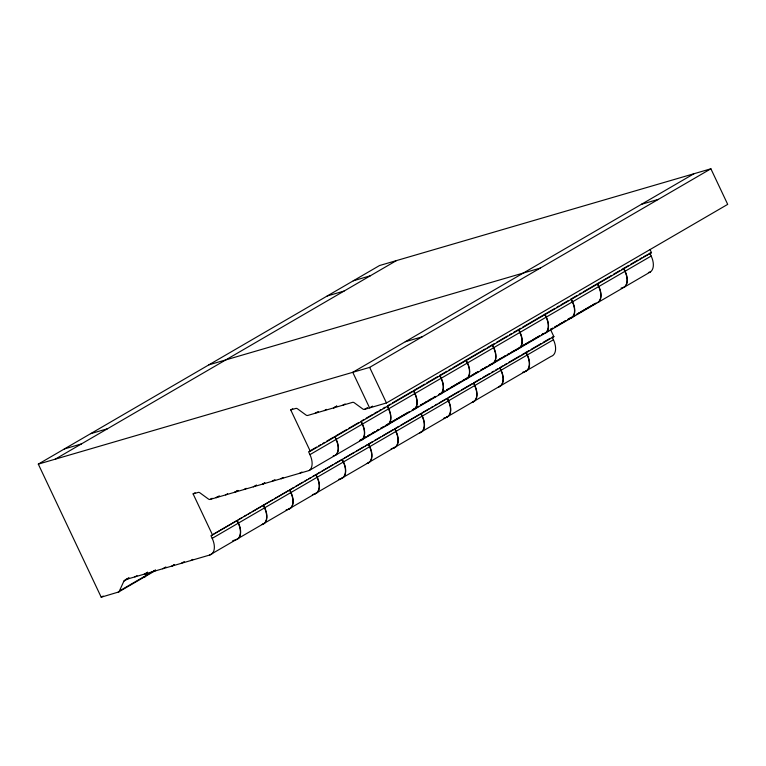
<?xml version="1.0" encoding="UTF-8"?>
<svg xmlns="http://www.w3.org/2000/svg" width="766" height="766" viewBox="0 0 766 766"><rect width="100%" height="100%" fill="white"/><g stroke="black" fill="none" stroke-linecap="round" stroke-linejoin="round"><path stroke-width="1.15" d="M649.989 249.477L651.493 252.656L310.268 451.241L290.735 409.915L295.8 408.441A3.418 2.011 59.8 0 1 297.677 408.948L305.873 414.933A3.418 2.011 59.8 0 0 307.76 415.44L352.551 402.361A3.418 2.011 59.8 0 1 354.438 402.878L362.634 408.862A3.418 2.011 59.8 0 0 364.511 409.37L386.466 402.964L727.7 204.369L710.886 168.798L379.534 265.534L38.3 464.119L101.208 597.202L118.979 591.879L124.025 580.867L125.413 579.651L209.836 554.996A15.617 9.182 59.8 0 0 212.192 538.354L210.956 535.712L553.875 336.638L550.371 329.217M147.522 572.221L145.281 576.52M145.502 576.3L147.311 572.336L144.305 574.127M145.243 576.587L144.161 577.114M55.19 459.188L396.415 260.603M693.996 173.719L352.762 372.314L369.585 407.885L372.592 406.143M290.735 409.915L292.736 408.747M38.3 464.119L369.652 367.383L710.886 168.798M315.065 413.314L318.235 411.514M324.353 410.595L326.527 409.379M333.641 407.885L336.647 406.133M333.804 407.838L336.82 406.085M342.929 405.176L345.102 403.96M212.642 535.223L193.109 493.898L195.11 492.73M364.511 409.37L367.517 407.617M193.109 493.898L198.174 492.423A3.418 2.011 59.8 0 1 200.06 492.931L208.256 498.915A3.418 2.011 59.8 0 0 210.133 499.422L212.144 498.264M216.175 497.661L218.176 496.502M216.338 497.613L219.344 495.861M225.625 494.903L227.636 493.735M234.75 492.241L237.757 490.489M234.923 492.193L237.929 490.441M309.579 451.145L316.597 447.066M318.599 445.898L320.6 444.73M322.61 443.562L324.612 442.403M326.613 441.235L333.631 437.147M335.843 435.864L346.864 429.448M348.875 428.28L358.89 422.449M362.107 420.582L364.109 419.414M366.119 418.246L372.132 414.741M374.134 413.583L377.14 411.83M379.141 410.662L381.152 409.494M383.153 408.326L385.154 407.167M388.372 405.291L390.373 404.122M392.384 402.964L412.424 391.292M424.661 384.178L413.429 390.708L414.799 393.609A15.617 9.182 59.8 0 1 414.08 409.475M426.662 383.01L437.683 376.594M446.913 371.223L439.694 375.426L441.063 378.327A15.617 9.182 59.8 0 1 440.345 394.193M448.914 370.055L450.925 368.886M452.926 367.728L465.958 360.144L467.327 363.036A15.617 9.182 59.8 0 1 466.609 378.902M485.204 348.942L466.159 360.02L467.528 362.921A15.617 9.182 59.8 0 1 466.81 378.787L465.039 379.304L478.07 371.721M487.205 347.774L494.434 343.57M496.435 342.402L507.456 335.987M509.467 334.819L511.468 333.65M513.469 332.482L518.486 329.572L519.855 332.473A15.617 9.182 59.8 0 1 519.137 348.339L507.341 354.687M520.698 328.288L518.687 329.447L520.057 332.348A15.617 9.182 59.8 0 1 519.338 348.214L517.567 348.731L539.618 335.901M522.699 327.12L544.75 314.28L546.12 317.181A15.617 9.182 59.8 0 1 545.402 333.047M554.977 308.334L544.952 314.165L546.321 317.067A15.617 9.182 59.8 0 1 545.603 332.932L543.831 333.449M556.978 307.166L558.988 305.998M560.99 304.83L568.008 300.751M577.229 295.379L571.015 298.999L572.384 301.9A15.617 9.182 59.8 0 1 571.666 317.766M579.24 294.211L581.241 293.043M583.242 291.884L597.279 283.717L598.648 286.608A15.617 9.182 59.8 0 1 597.93 302.484M611.517 275.425L597.48 283.592L598.849 286.494A15.617 9.182 59.8 0 1 598.131 302.359M613.518 274.266L619.531 270.762M621.542 269.594L623.543 268.426L624.912 271.327A15.617 9.182 59.8 0 1 624.194 287.193M628.762 265.39L623.744 268.311L625.113 271.212A15.617 9.182 59.8 0 1 624.395 287.078L621.102 288.093M630.763 264.222L637.781 260.143M639.782 258.975L641.784 257.807M643.794 256.648L651.493 252.656M244.038 489.531L246.212 488.315M253.326 486.812L256.505 485.022M210.133 499.422L309.225 470.496A15.617 9.182 59.8 0 0 309.943 454.631L651.177 256.045L649.807 253.144M262.614 484.102L264.624 482.934M262.786 484.055L264.787 482.886M271.901 481.393L274.908 479.64M281.189 478.683L283.2 477.515M281.361 478.635L283.363 477.467M299.774 473.254L301.948 472.038M359.819 440.488L361.82 439.33M363.821 438.162L365.832 436.993M367.833 435.825L369.834 434.657M371.845 433.489L374.852 431.746M376.853 430.578L378.854 429.41M380.865 428.242L382.866 427.074M386.083 425.207L388.084 424.038M390.085 422.87L408.134 412.376M412.347 409.925L418.36 406.42M420.362 405.252L422.363 404.094M424.374 402.926L426.375 401.757M428.376 400.589L435.394 396.51M438.612 394.634L444.625 391.139M446.626 389.971L448.627 388.802M450.638 387.634L460.663 381.803M462.664 380.635L464.665 379.467M469.884 376.432L446.798 389.923M471.885 375.273L477.898 371.769M480.904 370.016L482.915 368.848M484.916 367.69L486.927 366.521M488.928 365.353L490.929 364.185M494.147 362.318L496.148 361.15M498.149 359.982L505.167 355.903M507.169 354.735L509.179 353.566M511.181 352.398L517.194 348.903M520.411 347.027L530.426 341.196M532.437 340.027L539.456 335.948M541.457 334.78L543.458 333.612M546.675 331.745L548.676 330.577M550.677 329.409L552.688 328.25M554.689 327.082L556.691 325.914M558.701 324.746L565.72 320.667M567.721 319.499L569.722 318.33M567.893 319.451L574.94 315.295M576.942 314.127L578.952 312.959M580.954 311.791L590.979 305.96M592.98 304.791L594.99 303.633M365.995 436.946L359.982 440.44L361.753 439.923A15.617 9.182 59.8 0 0 362.471 424.058M368.006 435.777L371.012 434.025M373.013 432.857L375.014 431.689M377.025 430.53L379.026 429.362M381.028 428.194L387.816 424.757A15.617 9.182 59.8 0 0 388.534 408.9L387.366 405.875L388.735 408.776A15.617 9.182 59.8 0 1 388.017 424.642L386.246 425.159L409.303 411.744M412.51 409.877L418.523 406.373M420.534 405.204L431.555 398.789M433.556 397.621L435.567 396.453M438.774 394.586L440.785 393.418M442.786 392.249L444.787 391.091M481.077 369.968L492.873 363.62A15.617 9.182 59.8 0 0 493.591 347.754L492.222 344.853M501.328 358.182L491.303 364.013L493.074 363.496A15.617 9.182 59.8 0 0 493.792 347.64L492.423 344.738M503.329 357.013L505.34 355.855M541.629 334.732L543.63 333.564M546.838 331.697L548.849 330.529M550.85 329.361L552.851 328.193M554.862 327.034L561.871 322.946M563.881 321.777L565.883 320.609M573.102 316.415L575.113 315.247M577.114 314.079L596.159 302.991M309.225 470.496L650.458 271.911A15.617 9.182 59.8 0 0 651.177 256.045M125.902 579.498L128.908 577.755M123.891 581.145L128.908 578.234M134.845 576.894L137.018 575.678M101.208 597.202L103.219 596.044M213.963 533.969L237.01 520.554L238.255 523.188A15.617 9.182 59.8 0 1 237.517 539.053M238.216 519.846L242.228 517.519M244.23 516.351L246.24 515.183M248.241 514.015L250.252 512.847M252.253 511.678L272.505 499.892M274.506 498.733L288.543 490.566M293.751 487.53L289.538 489.981L290.783 492.615M295.762 486.362L302.781 482.274M304.782 481.115L306.783 479.947M308.794 478.779L310.795 477.611M312.796 476.442L316.013 474.575L317.258 477.208A15.617 9.182 59.8 0 1 314.893 493.859M317.009 473.991L320.016 472.239M322.026 471.071L333.047 464.656M335.058 463.497L342.278 459.294L343.522 461.927A15.617 9.182 59.8 0 1 341.157 478.568M344.279 458.125L354.304 452.294M356.305 451.126L363.323 447.038M365.325 445.869L367.335 444.711M372.544 441.676L368.331 444.127L369.576 446.76A15.617 9.182 59.8 0 1 367.211 463.401M374.555 440.507L380.568 437.003M382.569 435.835L393.6 429.42M395.802 428.137L398.808 426.384M400.819 425.216L421.07 413.439L422.315 416.072A15.617 9.182 59.8 0 1 419.95 432.713M422.066 412.855L429.084 408.766M431.095 407.598L433.096 406.43M435.098 405.271L437.108 404.103M439.11 402.935L446.128 398.856M448.33 397.564L459.361 391.148M461.362 389.98L472.392 383.565M474.594 382.282L480.617 378.777M482.618 377.619L489.637 373.53M491.638 372.362L493.639 371.194M495.65 370.035L497.651 368.867M500.859 366.991L502.869 365.832M504.871 364.664L506.881 363.496M508.883 362.328L519.903 355.912M521.914 354.744L524.921 352.992M529.134 350.541L525.916 352.417L527.161 355.051M531.135 349.373L541.16 343.541M543.161 342.373L550.18 338.294M119.936 590.682L155.22 570.143M153.43 571.465L155.431 570.297M153.593 571.417L155.603 570.249M118.098 592.281L155.383 570.574M212.192 538.354L553.425 339.759L552.181 337.126L553.875 336.638M162.718 568.755L165.887 566.955M172.005 566.045L174.006 564.877M172.168 565.988L174.179 564.829M181.293 563.326L184.3 561.583M190.753 560.568L192.754 559.4M209.664 555.044L367.421 463.286A15.617 9.182 59.8 0 0 369.777 446.645L368.542 444.002M368.255 462.75L419.577 432.886M553.425 339.769A15.617 9.182 59.8 0 1 551.06 356.41L419.739 432.838A15.617 9.182 59.8 0 0 422.104 416.187L420.86 413.554M144.468 577.009L144.966 576.75M353.27 280.816L370.361 275.77M327.206 295.982L344.097 291.051M641.468 204.292L658.358 199.361M208.917 364.827L540.269 268.09M90.627 433.671L107.508 428.74M405.291 341.741L422.181 336.81M648.39 272.514L650.458 271.911M64.363 448.953L81.455 443.907M569.894 318.283L571.867 317.641A15.617 9.182 59.8 0 0 572.585 301.775L571.216 298.884M438.573 394.71L440.546 394.069M522.489 372.372L525.007 371.577A15.617 9.182 59.8 0 0 527.362 354.936L526.127 352.293M412.309 409.992L414.282 409.36A15.617 9.182 59.8 0 0 415 393.494L413.63 390.593M498.57 386.907L498.743 386.859A15.617 9.182 59.8 0 0 501.098 370.217L499.863 367.575M310.268 451.241L308.574 451.729L309.943 454.631M359.484 440.651L361.552 440.048A15.617 9.182 59.8 0 0 362.27 424.182L361.102 421.166L362.471 424.058M443.907 418.102L446.042 417.48M333.22 455.933L335.288 455.33A15.617 9.182 59.8 0 0 336.006 439.464L334.838 436.448L336.207 439.349A15.617 9.182 59.8 0 1 335.489 455.215M391.167 448.79L393.513 448.053M338.639 479.363L340.784 478.74M312.375 494.654L314.52 494.022M286.111 509.936L288.255 509.313M261.991 524.595L262.154 524.547A15.617 9.182 59.8 0 0 264.519 507.906L263.274 505.263M232.72 540.7L236.1 539.714A15.617 9.182 59.8 0 0 238.456 523.073L237.221 520.43M499.652 367.699L500.897 370.332A15.617 9.182 59.8 0 1 498.532 386.983M439.895 375.302L441.264 378.203A15.617 9.182 59.8 0 1 440.546 394.069M369.652 367.383L386.466 402.964M342.067 459.409L343.312 462.042A15.617 9.182 59.8 0 1 340.947 478.693M315.803 474.69L317.047 477.333A15.617 9.182 59.8 0 1 314.682 493.974M289.749 489.857L290.994 492.5A15.617 9.182 59.8 0 1 288.629 509.141M263.485 505.148L264.73 507.781A15.617 9.182 59.8 0 1 262.365 524.423M393.475 448.12A15.617 9.182 59.8 0 0 395.84 431.478L394.806 428.721L396.051 431.354A15.617 9.182 59.8 0 1 393.686 448.005M290.783 492.615A15.617 9.182 59.8 0 1 288.418 509.266M527.161 355.051A15.617 9.182 59.8 0 1 524.796 371.692M472.268 402.265A15.617 9.182 59.8 0 0 474.633 385.624L473.599 382.866L474.843 385.499A15.617 9.182 59.8 0 1 472.478 402.14M446.214 417.432A15.617 9.182 59.8 0 0 448.57 400.79L447.334 398.148L448.369 400.905A15.617 9.182 59.8 0 1 446.004 417.547"/></g></svg>
